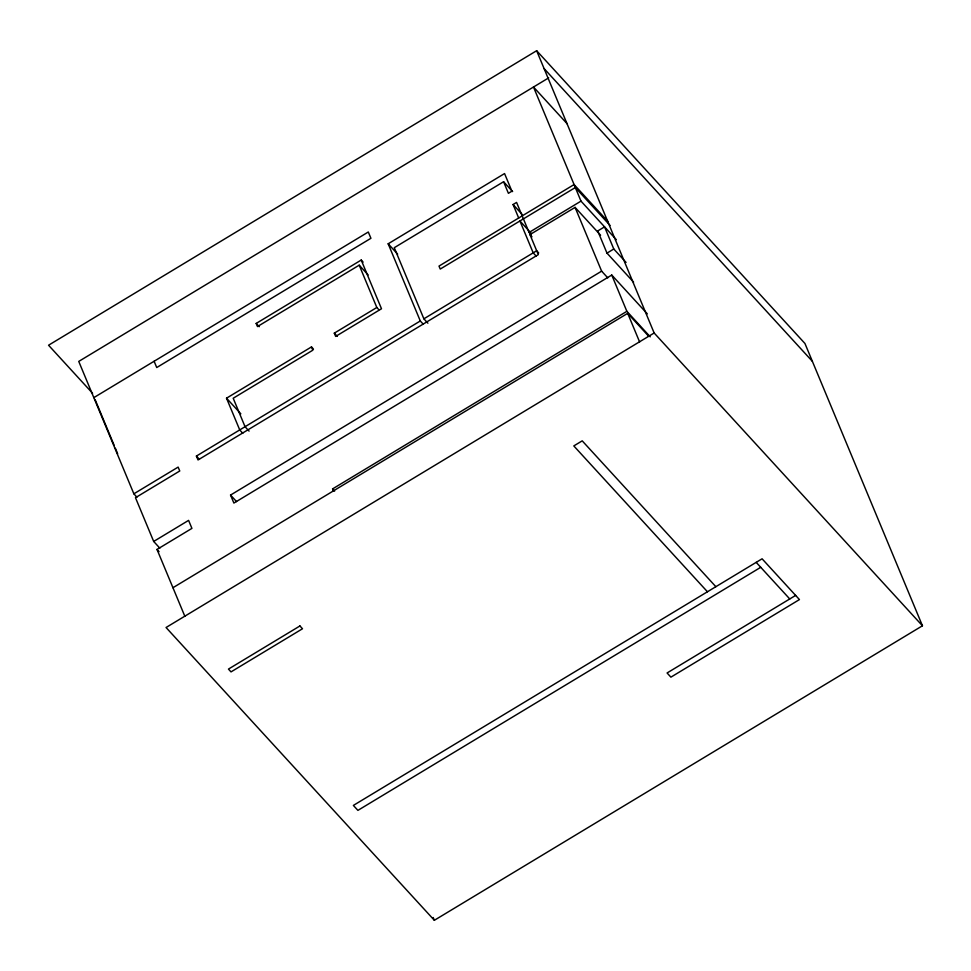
<?xml version="1.0" encoding="UTF-8"?>
<svg xmlns="http://www.w3.org/2000/svg" width="971" height="971" viewBox="0 0 971 971"><rect width="100%" height="100%" fill="white"/><g stroke="black" fill="none" stroke-linecap="round" stroke-linejoin="round"><path stroke-width="1.46" d="M922.45 625.773L654.151 332.992L166.053 627.509L434.353 920.29L922.45 625.773L804.947 343.491L536.647 50.71L48.55 345.227L92.585 393.279M548.676 77.862L78.748 361.418L133.864 493.814L136.923 497.164M93.823 397.637L368.3 232.008L370.922 238.296L156.732 367.536L154.11 361.261M368.155 274.939L359.209 265.18L257.485 326.559L256.186 323.428L361.212 260.058L363.118 262.121M423.307 324.265L420.297 320.976L388.169 243.794L504.556 173.566L511.899 191.202L508.403 193.314L503.585 181.735L394.275 247.702L423.878 318.816L427.895 323.197M518.684 218.002L513.076 204.529L516.572 202.429L529.074 232.457L531.088 234.666M242.799 433.284L239.728 429.935L226.522 398.195L311.473 346.926L313.451 349.087M361.212 260.058L381.494 308.766L335.663 336.415L334.303 333.15L376.821 307.491L378.824 309.688M529.074 232.457L580.986 201.131L616.306 239.667M420.297 320.976L196.409 456.067L198.035 459.951L538.298 254.633L529.96 234.606L575.075 207.381L600.6 235.237M133.864 493.814L178.142 467.1L179.756 470.984L135.479 497.698L153.685 541.454L159.827 548.142M423.878 318.816L536.684 250.749L538.699 252.958M613.781 249.013L604.557 226.85L597.748 230.952L606.984 253.128L613.781 249.013L626.077 262.425M153.685 541.454L188.592 520.383L191.918 528.382L157.011 549.44L184.866 616.342M647.317 313.851L611.754 275.048L233.877 503.063L230.552 495.064L601.632 271.152L607.773 277.864M333.429 490.889L332.592 488.886L626.865 311.327L650.23 336.828M172.947 587.722L627.691 313.33L648.786 336.342M760.73 567.307L357.911 810.372L353.371 805.42L762.089 558.798L799.449 599.58L670.9 677.151L667.077 672.976L795.637 595.405M544.076 68.553L812.375 361.333M567.282 123.9L533.492 87.014L580.986 201.131M607.858 221.412L574.092 184.563L439.001 266.09L440.239 269.064L575.33 187.537L610.116 225.49M606.984 253.128L633.59 282.16M503.585 181.735L512.627 191.603M513.076 204.529L522.082 214.36M531.04 233.101L519.922 220.975L533.188 252.848L536.223 256.162M529.96 234.606L531.987 236.815M756.191 562.355L789.751 598.961M715.858 586.69L582.212 440.846L573.8 445.92L707.446 591.764M388.169 243.794L397.661 254.147M334.303 333.15L337.265 336.379M256.186 323.428L259.196 326.717M332.592 488.886L334.631 491.108M226.522 398.195L240.832 413.804M249.074 431.1L245.056 426.718L233.198 398.244L312.832 350.191L311.473 346.926M196.409 456.067L199.443 459.368M230.552 495.064L236.548 501.619M157.011 549.44L159.05 551.662M536.647 50.71L654.151 332.992M611.754 275.048L626.865 311.327M627.691 313.33L639.61 341.95M575.075 207.381L601.632 271.152M359.209 265.18L376.821 307.491M433.187 917.498L434.353 920.29M95.267 399.967L114.202 445.458M115.355 448.214L117.649 453.724M299.942 625.955L228.452 669.092L231.013 671.896L302.503 628.759L299.942 625.955"/></g></svg>
